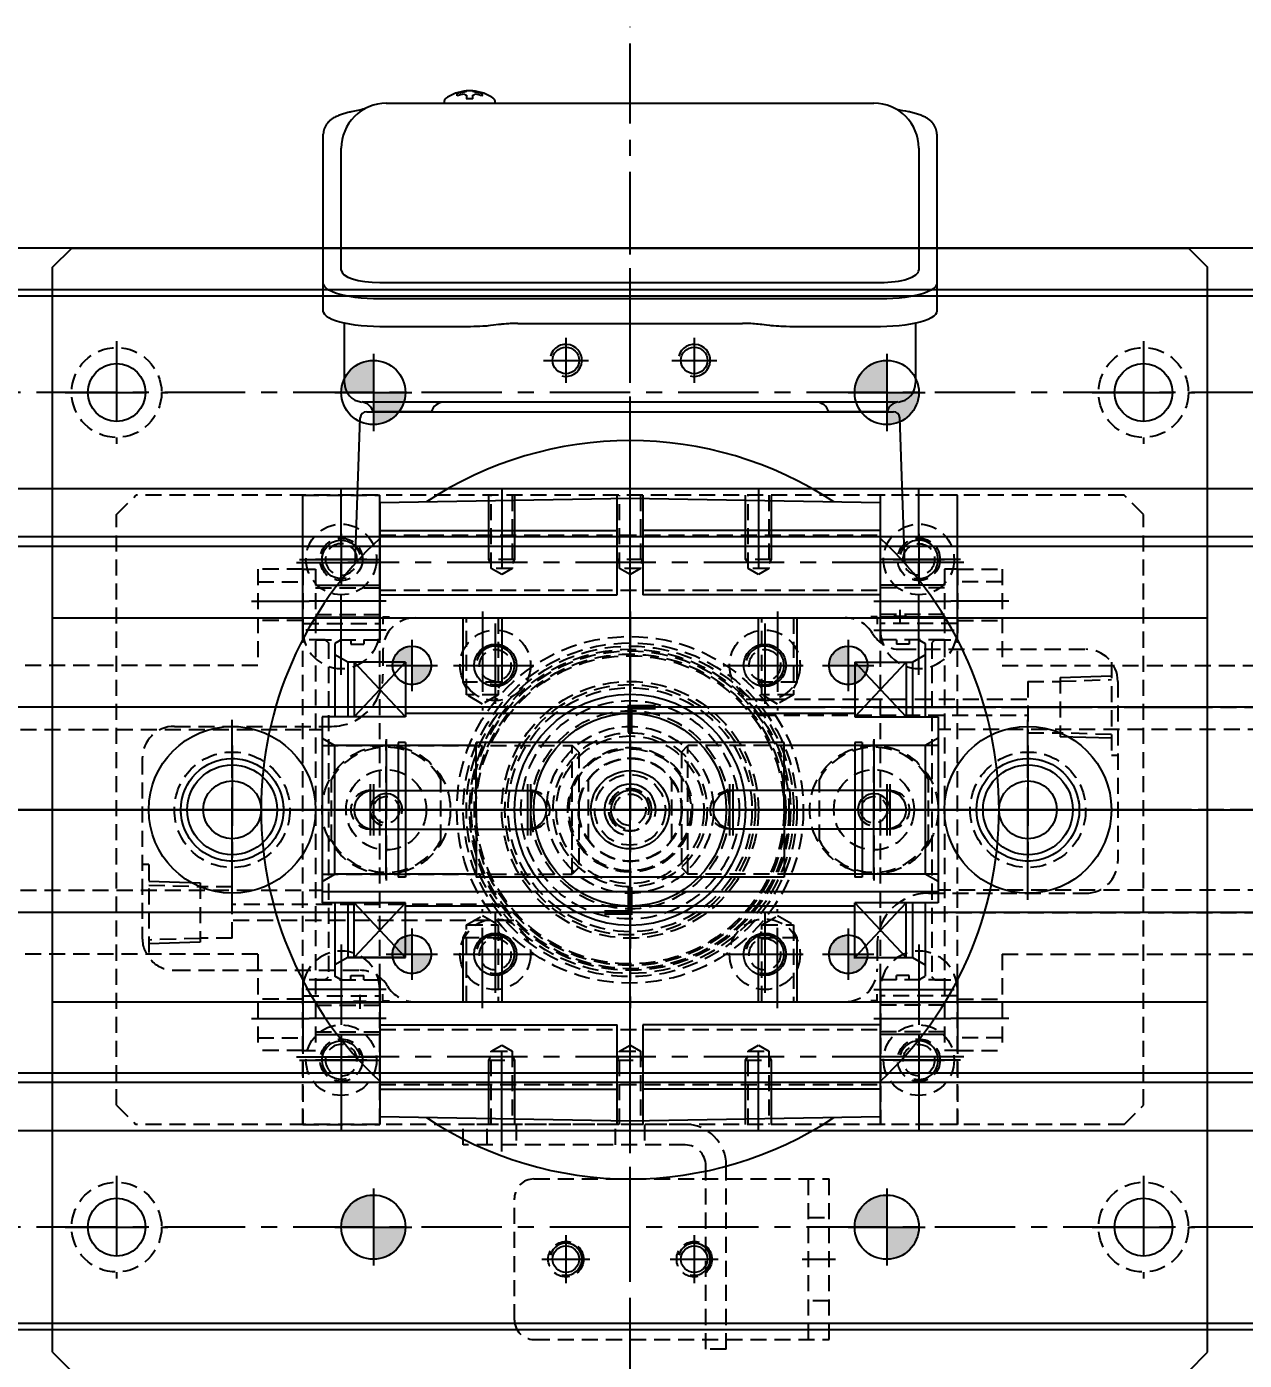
# Model space of a CAD drawing. Header units: inches. Extents: x 0 to 23821, y 0 to 11279.
# Drawn here: x 7443.1 to 7632.9, y 5107.1 to 5314.8 of the extents above; entities that cross this region are included whole.
import ezdxf

# ---------------------------------------------------------------- set-up
doc = ezdxf.new("R2010")
doc.units = ezdxf.units.IN
doc.header["$LTSCALE"] = 10
doc.header["$MEASUREMENT"] = 0
for name, pattern in [('CENTER', [2, 1.25, -0.25, 0.25, -0.25]), ('HIDDEN', [0.375, 0.25, -0.125]), ('PHANTOM', [2.5, 1.25, -0.25, 0.25, -0.25, 0.25, -0.25])]:
    doc.linetypes.add(name, pattern=pattern)
doc.layers.get('Defpoints').update_dxf_attribs({"color": 8})
for name, color, linetype in [('11', 1, 'CENTER'), ('22', 2, 'HIDDEN'), ('44', 4, 'Continuous'), ('55', 5, 'Continuous'), ('77', 40, 'HIDDEN'), ('B', 123, 'Continuous'), ('G', 231, 'Continuous'), ('T', 3, 'Continuous')]:
    doc.layers.add(name, color=color, linetype=linetype)
doc.layers.add('33', color=3, linetype='PHANTOM', lineweight=9)
doc.styles.add('SCI', font='')
doc.styles.get('SCI').set_extended_font_data('Gulim')
doc.dimstyles.new('SCH', dxfattribs={"dimtxt": 2.5, "dimasz": 2, "dimexe": 1.25, "dimexo": 0.625, "dimtad": 1, "dimdec": 8, "dimtxsty": 'SCI', "dimcen": 2.5, "dimclrd": 4, "dimclre": 4, "dimclrt": 7, "dimadec": 8, "dimazin": 2, "dimtfac": 1, "dimtdec": 8, "dimtmove": 0, "dimatfit": 3, "dimfxl": 1, "dimarcsym": 0})

# ---------------------------------------------------------------- blocks, each defined once
blk = doc.blocks.new('A$C21f345d0')
for p, q in [((6520, -12), (280, -12)), ((6520, -57), (280, -57)), ((6520, -142), (280, -142))]:
    blk.add_line(p, q)
at = {"layer": '11'}
for p, q in [((6520, -34.5), (280, -34.5)), ((279.95, -99.5), (6520, -99.5)), ((6520, -164.5), (280, -164.5))]:
    blk.add_line(p, q, dxfattribs=at)
at = {"layer": 'B'}
for p, q in [((6520, -19.5), (280, -19.5)), ((6520, -49.5), (280, -49.5)), ((6520, -149.5), (280, -149.5)), ((6520, -179.5), (280, -179.5))]:
    blk.add_line(p, q, dxfattribs=at)
at = {"layer": 'G'}
for p, q in [((6520, -18.5), (280, -18.5)), ((6520, -180.5), (280, -180.5))]:
    blk.add_line(p, q, dxfattribs=at)
blk = doc.blocks.new('A$C2a163efe')
for radius in [25.5, 15.44, 13, 12, 8.06]:
    blk.add_circle((0, 0), radius)
at = {"layer": '11'}
for p, q in [((0, -26.5), (0, 26.5)), ((-26.5, 0), (26.5, 0))]:
    blk.add_line(p, q, dxfattribs=at)
at = {"layer": '22'}
for radius in [24, 9.7]:
    blk.add_circle((0, 0), radius, dxfattribs=at)
blk = doc.blocks.new('A$Cad4da726')
for radius in [8, 2.46]:
    blk.add_circle((0, 0), radius)
at = {"layer": '11'}
for p, q in [((0, -9), (0, 9)), ((-9, 0), (9, 0))]:
    blk.add_line(p, q, dxfattribs=at)
at = {"layer": 'T'}
blk.add_arc((0, 0), 3, 255, 165, dxfattribs=at)
blk = doc.blocks.new('A$C2d2c6173')
for p, q in [((-4.66, 6.5), (4.66, 6.5)), ((-4.66, -6.5), (4.66, -6.5))]:
    blk.add_line(p, q)
for radius in [8, 3.32]:
    blk.add_circle((0, 0), radius)
at = {"layer": '11'}
for p, q in [((0, -9), (0, 9)), ((-9, 0), (9, 0))]:
    blk.add_line(p, q, dxfattribs=at)
at = {"layer": 'T'}
blk.add_arc((0, 0), 4, 255, 165, dxfattribs=at)
at = {"layer": '22'}
blk.add_blockref('A$Cad4da726', (0, 0), dxfattribs=at)
blk = doc.blocks.new('A$C0833b4e3')
for radius in [24.75, 19, 11.5, 9.5, 5.5, 3.3]:
    blk.add_circle((0, 0), radius)
at = {"layer": '11'}
for p, q in [((0, -25.75), (0, 25.75)), ((-25.75, 0), (25.75, 0))]:
    blk.add_line(p, q, dxfattribs=at)
at = {"layer": '22'}
for radius in [20, 8]:
    blk.add_circle((0, 0), radius, dxfattribs=at)
blk = doc.blocks.new('A$Ce8febd5c')
for radius in [26, 19.5, 12]:
    blk.add_circle((0, 0), radius)
at = {"layer": '11'}
for p, q in [((0, -27), (0, 27)), ((-27, 0), (27, 0))]:
    blk.add_line(p, q, dxfattribs=at)
at = {"layer": '22'}
for radius in [24.25, 17]:
    blk.add_circle((0, 0), radius, dxfattribs=at)
blk = doc.blocks.new('A$C2449ebc8')
for p, q in [((-4.78, 8.5), (4.78, 8.5)), ((-4.78, -8.5), (4.78, -8.5))]:
    blk.add_line(p, q)
for radius in [6.25, 2.07]:
    blk.add_circle((0, 0), radius)
for start, end in [(119.3321, 240.6679), (299.3321, 60.6679)]:
    blk.add_arc((0, 0), 9.75, start, end)
at = {"layer": '11'}
for p, q in [((0, -10.75), (0, 10.75)), ((-10.75, 0), (10.75, 0))]:
    blk.add_line(p, q, dxfattribs=at)
at = {"layer": 'T'}
blk.add_arc((0, 0), 2.5, 255, 165, dxfattribs=at)
blk = doc.blocks.new('A$Cfb507aad')
h = blk.add_hatch(color=256)
h.dxf.hatch_style = 1
h.paths.add_polyline_path([(-34, 22.5), (-34, 25.5, 0.414214), (-37, 22.5)])
h.paths.add_polyline_path([(-34, 19.5, 0.414214), (-31, 22.5), (-34, 22.5)])
h = blk.add_hatch(color=256)
h.dxf.hatch_style = 1
h.paths.add_polyline_path([(34, 22.5), (34, 25.5, 0.414214), (31, 22.5)])
h.paths.add_polyline_path([(34, 19.5, 0.414214), (37, 22.5), (34, 22.5)])
h = blk.add_hatch(color=256)
h.dxf.hatch_style = 1
h.paths.add_polyline_path([(-34, -22.5), (-34, -19.5, 0.414214), (-37, -22.5)])
h.paths.add_polyline_path([(-34, -25.5, 0.414214), (-31, -22.5), (-34, -22.5)])
h = blk.add_hatch(color=256)
h.dxf.hatch_style = 1
h.paths.add_polyline_path([(34, -22.5), (34, -19.5, 0.414214), (31, -22.5)])
h.paths.add_polyline_path([(34, -25.5, 0.414214), (37, -22.5), (34, -22.5)])
for p, q in [((-33.5, 29.9), (33.5, 29.9)), ((42.1, 25), (71, 25)), ((-38.5, 24.9), (-38.5, 21)), ((76, 20), (76, -8)), ((-71, 13), (-46.5, 13)), ((-76, 8), (-76, -20)), ((46.5, -13), (71, -13)), ((38.5, -21), (38.5, -24.9)), ((-71, -25), (-42.1, -25)), ((-33.5, -29.9), (33.5, -29.9))]:
    blk.add_line(p, q)
for centre, radius in [((-34, 22.5), 3), ((0, 0), 26), ((0, 0), 25), ((-21, 22.5), 2.46), ((21, 22.5), 2.46), ((34, 22.5), 3), ((-62, 0), 9), ((62, 0), 9), ((-34, -22.5), 3), ((-21, -22.5), 2.46), ((21, -22.5), 2.46), ((34, -22.5), 3)]:
    blk.add_circle(centre, radius)
for centre, radius, start, end in [((-33.5, 24.9), 5, 90, 180), ((33.5, 24.9), 5, 30.6638, 90), ((42.1, 30), 5, 210.6638, 270), ((71, 20), 5, 0, 90), ((-46.5, 21), 8, 270, 0), ((-71, 8), 5, 90, 180), ((71, -8), 5, 270, 0), ((46.5, -21), 8, 90, 180), ((-71, -20), 5, 180, 270), ((33.5, -24.9), 5, 270, 0), ((-42.1, -30), 5, 30.6638, 90), ((-33.5, -24.9), 5, 210.6638, 270)]:
    blk.add_arc(centre, radius, start, end)
at = {"layer": '11'}
for p, q in [((-38.5, 30.06), (-38.5, 29.06)), ((-38.5, 30.06), (-37.5, 30.06)), ((0, 30.9), (0, -30.9)), ((38.5, 30.06), (37.5, 30.06)), ((38.5, 30.06), (38.5, 29.06)), ((41.1, 30.16), (43.1, 30.16)), ((42.1, 29.16), (42.1, 31.16)), ((-34, 26.5), (-34, 18.5)), ((-21, 26.5), (-21, 18.5)), ((21, 26.5), (21, 18.5)), ((34, 26.5), (34, 18.5)), ((-38, 22.5), (-30, 22.5)), ((-25, 22.5), (-17, 22.5)), ((17, 22.5), (25, 22.5)), ((30, 22.5), (38, 22.5)), ((-38, 11), (-38, -11)), ((38, 11), (38, -11)), ((-62, 10), (-62, -10)), ((62, 10), (62, -10)), ((-77, 0), (77, 0)), ((-34, -18.5), (-34, -26.5)), ((-21, -18.5), (-21, -26.5)), ((21, -18.5), (21, -26.5)), ((34, -18.5), (34, -26.5)), ((-38, -22.5), (-30, -22.5)), ((-25, -22.5), (-17, -22.5)), ((17, -22.5), (25, -22.5)), ((30, -22.5), (38, -22.5)), ((-42.1, -28.84), (-42.1, -30.84)), ((-38.5, -29.74), (-38.5, -28.74)), ((38.5, -29.74), (38.5, -28.74)), ((-41.1, -29.84), (-43.1, -29.84)), ((-38.5, -29.74), (-37.5, -29.74)), ((38.5, -29.74), (37.5, -29.74))]:
    blk.add_line(p, q, dxfattribs=at)
at = {"layer": '22'}
for centre in [(-38, 0), (38, 0)]:
    blk.add_circle(centre, 10, dxfattribs=at)
at = {"layer": 'T'}
for centre in [(-21, 22.5), (21, 22.5), (-21, -22.5), (21, -22.5)]:
    blk.add_arc(centre, 3, 255, 165, dxfattribs=at)
blk = doc.blocks.new('A$C3dd3d86d')
for p, q in [((-33.5, 29.9), (33.5, 29.9)), ((42.1, 25), (71, 25)), ((-38.5, 24.9), (-38.5, 21)), ((76, 20), (76, -8)), ((-71, 13), (-46.5, 13)), ((-76, 8), (-76, -20)), ((46.5, -13), (71, -13)), ((38.5, -21), (38.5, -24.9)), ((-71, -25), (-42.1, -25)), ((-33.5, -29.9), (33.5, -29.9))]:
    blk.add_line(p, q)
for centre, radius in [((0, 0), 26), ((0, 0), 25), ((-62, 0), 9), ((-38, 0), 10), ((38, 0), 10), ((62, 0), 9)]:
    blk.add_circle(centre, radius)
for centre, radius, start, end in [((-33.5, 24.9), 5, 90, 180), ((33.5, 24.9), 5, 30.6638, 90), ((42.1, 30), 5, 210.6638, 270), ((71, 20), 5, 0, 90), ((-46.5, 21), 8, 270, 0), ((-71, 8), 5, 90, 180), ((71, -8), 5, 270, 0), ((46.5, -21), 8, 90, 180), ((-71, -20), 5, 180, 270), ((33.5, -24.9), 5, 270, 0), ((-42.1, -30), 5, 30.6638, 90), ((-33.5, -24.9), 5, 210.6638, 270)]:
    blk.add_arc(centre, radius, start, end)
at = {"layer": '11'}
for p, q in [((-38.5, 29.9), (-38.5, 28.9)), ((-38.5, 29.9), (-37.5, 29.9)), ((-23, 30.9), (-23, 15.48)), ((0, 30.9), (0, -30.9)), ((23, 30.9), (23, 15.48)), ((38.5, 29.9), (37.5, 29.9)), ((38.5, 29.9), (38.5, 28.9)), ((41.1, 30), (43.1, 30)), ((42.1, 29), (42.1, 31)), ((17.89, 16), (88.71, 16)), ((-38, 11), (-38, -11)), ((38, 11), (38, -11)), ((-62, 10), (-62, -10)), ((62, 10), (62, -10)), ((-77, 0), (77, 0)), ((-17.89, -16), (-90.19, -16)), ((-23, -30.9), (-23, -15.48)), ((23, -30.9), (23, -15.48)), ((-42.1, -29), (-42.1, -31)), ((-38.5, -29.9), (-38.5, -28.9)), ((38.5, -29.9), (38.5, -28.9)), ((-41.1, -30), (-43.1, -30)), ((-38.5, -29.9), (-37.5, -29.9)), ((38.5, -29.9), (37.5, -29.9))]:
    blk.add_line(p, q, dxfattribs=at)
at = {"layer": '22'}
for p, q in [((-25.46, 17.9), (-25.46, 29.9)), ((-20.54, 29.9), (-20.54, 17.9)), ((20.54, 17.9), (20.54, 29.9)), ((25.46, 29.9), (25.46, 17.9)), ((75, 23), (75, 8.5)), ((-20, 19.9), (-26, 19.9)), ((26, 19.9), (20, 19.9)), ((62, 20), (62, 12)), ((62, 20), (67, 20)), ((67, 20.61), (67, 11.39)), ((67, 20.03), (75, 20.28)), ((-23, 16.48), (-25.46, 17.9)), ((-20.54, 17.9), (-25.46, 17.9)), ((-20.54, 17.9), (-23, 16.48)), ((18.1, 17.25), (62, 17.25)), ((23, 16.48), (20.54, 17.9)), ((25.46, 17.9), (20.54, 17.9)), ((25.46, 17.9), (23, 16.48)), ((20.19, 14.75), (62, 14.75)), ((62, 12), (67, 12)), ((75, 11.72), (67, 11.97)), ((75, 8.5), (76, 8.5)), ((-75, -8.5), (-76, -8.5)), ((-75, -8.5), (-75, -23)), ((-75, -11.72), (-67, -11.97)), ((-67, -11.39), (-67, -20.61)), ((-62, -12), (-67, -12)), ((-62, -20), (-62, -12)), ((-20.19, -14.75), (-62, -14.75)), ((-25.46, -17.9), (-23, -16.48)), ((-23, -16.48), (-20.54, -17.9)), ((20.54, -17.9), (23, -16.48)), ((23, -16.48), (25.46, -17.9)), ((-18.1, -17.25), (-62, -17.25)), ((-25.46, -29.9), (-25.46, -17.9)), ((-25.46, -17.9), (-20.54, -17.9)), ((-20.54, -17.9), (-20.54, -29.9)), ((20.54, -29.9), (20.54, -17.9)), ((20.54, -17.9), (25.46, -17.9)), ((25.46, -17.9), (25.46, -29.9)), ((-67, -20.03), (-75, -20.28)), ((-62, -20), (-67, -20)), ((-26, -19.9), (-20, -19.9)), ((20, -19.9), (26, -19.9))]:
    blk.add_line(p, q, dxfattribs=at)
blk.add_circle((0, 0), 27, dxfattribs=at)
at = {"layer": '33', "const_width": 0.8}
for points in [[(0, 12), (0, 16), (4, 16)], [(-4, -16), (0, -16), (0, -12)]]:
    blk.add_lwpolyline(points, dxfattribs=at)
at = {"layer": 'T'}
for p, q in [((-26, 19.9), (-26, 29.9)), ((-20, 29.9), (-20, 19.9)), ((20, 19.9), (20, 29.9)), ((26, 29.9), (26, 19.9)), ((67, 20.61), (75, 20.86)), ((-25.46, 18.96), (-26, 19.9)), ((-20, 19.9), (-20.54, 18.96)), ((20.54, 18.96), (20, 19.9)), ((26, 19.9), (25.46, 18.96)), ((75, 11.14), (67, 11.39)), ((-75, -11.14), (-67, -11.39)), ((-67, -20.61), (-75, -20.86)), ((-26, -19.9), (-25.46, -18.96)), ((-26, -29.9), (-26, -19.9)), ((-20.54, -18.96), (-20, -19.9)), ((-20, -19.9), (-20, -29.9)), ((20, -19.9), (20.54, -18.96)), ((20, -29.9), (20, -19.9)), ((25.46, -18.96), (26, -19.9)), ((26, -19.9), (26, -29.9))]:
    blk.add_line(p, q, dxfattribs=at)
blk = doc.blocks.new('A$Caa0aad49')
at = {"rotation": 270}
blk.add_blockref('A$C3dd3d86d', (0, 0), dxfattribs=at)
for name, p in [('A$C2449ebc8', (0, 38)), ('A$C2a163efe', (0, 0)), ('A$C2d2c6173', (0, 0)), ('A$C2449ebc8', (0, -38))]:
    blk.add_blockref(name, p)
at = {"layer": '22'}
blk.add_blockref('A$C0833b4e3', (0, 0), dxfattribs=at)
at = {"layer": '77', "rotation": 270}
blk.add_blockref('A$Cfb507aad', (0, 0), dxfattribs=at)
at = {"layer": '77'}
blk.add_blockref('A$Ce8febd5c', (0, 0), dxfattribs=at)
blk = doc.blocks.new('A$C01905758')
for p, q in [((161, 41), (-161, 41)), ((134, 16), (-134, 16)), ((134, -16), (-134, -16)), ((161, -41), (-161, -41))]:
    blk.add_line(p, q)
for centre, radius in [((0, 0), 15), ((-62, 0), 7), ((62, 0), 7), ((-62, 0), 4.5), ((0, 0), 6.1), ((62, 0), 4.5)]:
    blk.add_circle(centre, radius)
at = {"layer": '11'}
for p, q in [((0, -46), (0, 46)), ((-62, -9), (-62, 9)), ((62, -9), (62, 9)), ((166, 0), (-166, 0))]:
    blk.add_line(p, q, dxfattribs=at)
at = {"layer": '22'}
for centre in [(-62, 0), (62, 0)]:
    blk.add_circle(centre, 8, dxfattribs=at)
blk = doc.blocks.new('A$Ce3385b7c')
blk.add_blockref('A$C01905758', (172.2, -40))
blk = doc.blocks.new('A$Cc94e9993')
h = blk.add_hatch(color=256)
h.dxf.hatch_style = 1
h.paths.add_polyline_path([(-40, 70, 0.414214), (-45, 65), (-40, 65)])
h.paths.add_polyline_path([(-35, 65), (-40, 65), (-40, 60, 0.414214)])
h = blk.add_hatch(color=256)
h.dxf.hatch_style = 1
h.paths.add_polyline_path([(40, 70, 0.414214), (35, 65), (40, 65)])
h.paths.add_polyline_path([(45, 65), (40, 65), (40, 60, 0.414214)])
h = blk.add_hatch(color=256)
h.dxf.hatch_style = 1
h.paths.add_polyline_path([(-34, 22.5), (-34, 25.5, 0.414214), (-37, 22.5)])
h.paths.add_polyline_path([(-34, 19.5, 0.414214), (-31, 22.5), (-34, 22.5)])
h = blk.add_hatch(color=256)
h.dxf.hatch_style = 1
h.paths.add_polyline_path([(34, 22.5), (34, 25.5, 0.414214), (31, 22.5)])
h.paths.add_polyline_path([(34, 19.5, 0.414214), (37, 22.5), (34, 22.5)])
h = blk.add_hatch(color=256)
h.dxf.hatch_style = 1
h.paths.add_polyline_path([(-34, -22.5), (-34, -19.5, 0.414214), (-37, -22.5)])
h.paths.add_polyline_path([(-34, -25.5, 0.414214), (-31, -22.5), (-34, -22.5)])
h = blk.add_hatch(color=256)
h.dxf.hatch_style = 1
h.paths.add_polyline_path([(34, -22.5), (34, -19.5, 0.414214), (31, -22.5)])
h.paths.add_polyline_path([(34, -25.5, 0.414214), (37, -22.5), (34, -22.5)])
h = blk.add_hatch(color=256)
h.dxf.hatch_style = 1
h.paths.add_polyline_path([(-40, -60, 0.414214), (-45, -65), (-40, -65)])
h.paths.add_polyline_path([(-35, -65), (-40, -65), (-40, -70, 0.414214)])
h = blk.add_hatch(color=256)
h.dxf.hatch_style = 1
h.paths.add_polyline_path([(40, -60, 0.414214), (35, -65), (40, -65)])
h.paths.add_polyline_path([(45, -65), (40, -65), (40, -70, 0.414214)])
for p, q in [((-90, 84.5), (-87, 87.5)), ((-87, 87.5), (87, 87.5)), ((87, 87.5), (90, 84.5)), ((-90, -84.5), (-90, 84.5)), ((90, -84.5), (90, 84.5)), ((-90, 29.9), (90, 29.9)), ((-90, -29.9), (90, -29.9)), ((-90, -84.5), (-87, -87.5)), ((87, -87.5), (90, -84.5)), ((-87, -87.5), (87, -87.5))]:
    blk.add_line(p, q)
for centre, radius in [((-10, 70), 2.07), ((10, 70), 2.07), ((-80, 65), 4.5), ((-40, 65), 5), ((40, 65), 5), ((80, 65), 4.5), ((-34, 22.5), 3), ((-21, 22.5), 3.3), ((21, 22.5), 3.3), ((34, 22.5), 3), ((0, 0), 18), ((-62, 0), 13), ((62, 0), 13), ((-34, -22.5), 3), ((-21, -22.5), 3.3), ((21, -22.5), 3.3), ((34, -22.5), 3), ((-40, -65), 5), ((40, -65), 5), ((-80, -65), 4.5), ((80, -65), 4.5), ((-10, -70), 2.07), ((10, -70), 2.07)]:
    blk.add_circle(centre, radius)
at = {"layer": '11'}
for p, q in [((0, -88.5), (0, 88.5)), ((-80, 73), (-80, 57)), ((-10, 73.5), (-10, 66.5)), ((10, 73.5), (10, 66.5)), ((80, 73), (80, 57)), ((-40, 71), (-40, 59)), ((40, 71), (40, 59)), ((-13.5, 70), (-6.5, 70)), ((6.5, 70), (13.5, 70)), ((-88, 65), (-72, 65)), ((-46, 65), (-34, 65)), ((34, 65), (46, 65)), ((72, 65), (88, 65)), ((-21, 29), (-21, 16)), ((21, 29), (21, 16)), ((-34, 26.5), (-34, 18.5)), ((34, 26.5), (34, 18.5)), ((-38, 22.5), (-30, 22.5)), ((-27.5, 22.5), (-14.5, 22.5)), ((14.5, 22.5), (27.5, 22.5)), ((30, 22.5), (38, 22.5)), ((-62, -14), (-62, 14)), ((62, -14), (62, 14)), ((-91, 0), (91, 0)), ((-21, -16), (-21, -29)), ((21, -16), (21, -29)), ((-34, -18.5), (-34, -26.5)), ((34, -18.5), (34, -26.5)), ((-38, -22.5), (-30, -22.5)), ((-27.5, -22.5), (-14.5, -22.5)), ((14.5, -22.5), (27.5, -22.5)), ((30, -22.5), (38, -22.5)), ((-80, -57), (-80, -73)), ((80, -57), (80, -73)), ((-40, -59), (-40, -71)), ((40, -59), (40, -71)), ((-88, -65), (-72, -65)), ((-46, -65), (-34, -65)), ((34, -65), (46, -65)), ((72, -65), (88, -65)), ((-10, -66.5), (-10, -73.5)), ((10, -66.5), (10, -73.5)), ((-13.5, -70), (-6.5, -70)), ((6.5, -70), (13.5, -70))]:
    blk.add_line(p, q, dxfattribs=at)
at = {"layer": '22'}
for centre, radius in [((-80, 65), 7), ((80, 65), 7), ((-21, 22.5), 5.5), ((21, 22.5), 5.5), ((-21, -22.5), 5.5), ((21, -22.5), 5.5), ((-80, -65), 7), ((80, -65), 7)]:
    blk.add_circle(centre, radius, dxfattribs=at)
at = {"layer": 'T'}
for centre in [(-10, 70), (10, 70), (-10, -70), (10, -70)]:
    blk.add_arc(centre, 2.5, 255, 165, dxfattribs=at)
blk = doc.blocks.new('A$C523db8ad')
for p, q in [((-5, 12.5), (41, 12.5)), ((41, -12.5), (41, 12.5)), ((-8, -9.5), (-8, 9.5)), ((-5, -12.5), (41, -12.5))]:
    blk.add_line(p, q)
for centre in [(0, 0), (20, 0)]:
    blk.add_circle(centre, 2.75)
for centre, start, end in [((-5, 9.5), 90, 180), ((-5, -9.5), 180, 270)]:
    blk.add_arc(centre, 3, start, end)
at = {"layer": '11'}
for p, q in [((0, 3.75), (0, -3.75)), ((20, 3.75), (20, -3.75)), ((-3.75, 0), (3.75, 0)), ((16.25, 0), (23.75, 0)), ((36.8, 0), (42, 0))]:
    blk.add_line(p, q, dxfattribs=at)
at = {"layer": '22'}
for p, q in [((37.8, -12.5), (37.8, 12.5)), ((37.8, 6.5), (41, 6.5)), ((41, -6.5), (37.8, -6.5))]:
    blk.add_line(p, q, dxfattribs=at)
blk = doc.blocks.new('A$Cfb394132')
blk.add_blockref('A$Cc94e9993', (0, 0))
at = {"layer": '22'}
blk.add_blockref('A$C523db8ad', (-10, -70), dxfattribs=at)
blk = doc.blocks.new('A$Cc0d0a202')
for p, q in [((-18, 46), (-15, 49)), ((139, 49), (-15, 49)), ((142, 46), (139, 49)), ((-18, -46), (-18, 46)), ((142, -46), (142, 46)), ((-18, -46), (-15, -49)), ((139, -49), (142, -46)), ((139, -49), (-15, -49))]:
    blk.add_line(p, q)
for centre, radius in [((17, 39), 5.5), ((107, 39), 5.5), ((17, 39), 3.3), ((107, 39), 3.3), ((0, 0), 9), ((124, 0), 9), ((17, -39), 5.5), ((107, -39), 5.5), ((17, -39), 3.3), ((107, -39), 3.3)]:
    blk.add_circle(centre, radius)
at = {"layer": '11'}
for p, q in [((17, 21), (17, 50)), ((42, 50), (42, 35.66)), ((62, -50), (62, 50)), ((82, 50), (82, 35.66)), ((107, 21), (107, 50)), ((10.5, 39), (23.5, 39)), ((113.5, 39), (100.5, 39)), ((24, 28), (10, 28)), ((100, 28), (114, 28)), ((0, -10), (0, 10)), ((124, -10), (124, 10)), ((143, 0), (-19, 0)), ((17, -21), (17, -50)), ((107, -21), (107, -50)), ((24, -28), (10, -28)), ((100, -28), (114, -28)), ((42, -50), (42, -35.66)), ((82, -50), (82, -35.66)), ((10.5, -39), (23.5, -39)), ((113.5, -39), (100.5, -39))]:
    blk.add_line(p, q, dxfattribs=at)
at = {"layer": '22'}
for p, q in [((11, 28), (11, 49)), ((23, 28), (23, 49)), ((40.38, 37.6), (40.38, 49)), ((43.62, 49), (43.62, 37.6)), ((60.38, 37.6), (60.38, 49)), ((63.62, 49), (63.62, 37.6)), ((80.38, 37.6), (80.38, 49)), ((83.62, 49), (83.62, 37.6)), ((101, 28), (101, 49)), ((113, 28), (113, 49)), ((44, 39), (40, 39)), ((42, 36.66), (40.38, 37.6)), ((43.62, 37.6), (40.38, 37.6)), ((43.62, 37.6), (42, 36.66)), ((64, 39), (60, 39)), ((62, 36.66), (60.38, 37.6)), ((63.62, 37.6), (60.38, 37.6)), ((63.62, 37.6), (62, 36.66)), ((84, 39), (80, 39)), ((82, 36.66), (80.38, 37.6)), ((83.62, 37.6), (80.38, 37.6)), ((83.62, 37.6), (82, 36.66)), ((11, -28), (11, -49)), ((23, -28), (23, -49)), ((101, -28), (101, -49)), ((113, -28), (113, -49)), ((40.38, -37.6), (42, -36.66)), ((42, -36.66), (43.62, -37.6)), ((60.38, -37.6), (62, -36.66)), ((62, -36.66), (63.62, -37.6)), ((80.38, -37.6), (82, -36.66)), ((82, -36.66), (83.62, -37.6)), ((40, -39), (44, -39)), ((40.38, -49), (40.38, -37.6)), ((40.38, -37.6), (43.62, -37.6)), ((43.62, -37.6), (43.62, -49)), ((60, -39), (64, -39)), ((60.38, -49), (60.38, -37.6)), ((60.38, -37.6), (63.62, -37.6)), ((63.62, -37.6), (63.62, -49)), ((80, -39), (84, -39)), ((80.38, -49), (80.38, -37.6)), ((80.38, -37.6), (83.62, -37.6)), ((83.62, -37.6), (83.62, -49))]:
    blk.add_line(p, q, dxfattribs=at)
for centre, start, end in [((17, 28), 180, 0), ((107, 28), 180, 0), ((17, -28), 0, 180), ((107, -28), 0, 180)]:
    blk.add_arc(centre, 6, start, end, dxfattribs=at)
at = {"layer": '44'}
for centre in [(0, 0), (124, 0)]:
    blk.add_circle(centre, 8, dxfattribs=at)
at = {"layer": 'T'}
for p, q in [((40, 39), (40, 49)), ((44, 49), (44, 39)), ((60, 39), (60, 49)), ((64, 49), (64, 39)), ((80, 39), (80, 49)), ((84, 49), (84, 39)), ((40.38, 38.34), (40, 39)), ((44, 39), (43.62, 38.34)), ((60.38, 38.34), (60, 39)), ((64, 39), (63.62, 38.34)), ((80.38, 38.34), (80, 39)), ((84, 39), (83.62, 38.34)), ((40, -39), (40.38, -38.34)), ((40, -49), (40, -39)), ((43.62, -38.34), (44, -39)), ((44, -39), (44, -49)), ((60, -39), (60.38, -38.34)), ((60, -49), (60, -39)), ((63.62, -38.34), (64, -39)), ((64, -39), (64, -49)), ((80, -39), (80.38, -38.34)), ((80, -49), (80, -39)), ((83.62, -38.34), (84, -39)), ((84, -39), (84, -49))]:
    blk.add_line(p, q, dxfattribs=at)
blk = doc.blocks.new('A$C253c8913')
for p, q in [((-6, -3.2), (-6, 0)), ((28.6, 0), (-6, 0)), ((28.6, -3.2), (-6, -3.2)), ((31.8, -35), (31.8, -6.4)), ((35, -35), (35, -6.4)), ((35, -35), (31.8, -35))]:
    blk.add_line(p, q)
for radius in [6.4, 3.2]:
    blk.add_arc((28.6, -6.4), radius, 0, 90)
at = {"layer": '11'}
for p, q in [((0, -4.2), (0, 1)), ((20, -4.2), (20, 1))]:
    blk.add_line(p, q, dxfattribs=at)
at = {"layer": '22'}
for p, q in [((-2.25, -3.2), (-2.25, 0)), ((2.25, 0), (2.25, -3.2)), ((17.75, -3.2), (17.75, 0)), ((22.25, 0), (22.25, -3.2))]:
    blk.add_line(p, q, dxfattribs=at)
blk = doc.blocks.new('A$C284f0c87')
for p, q in [((-12, 0), (12, 0)), ((-12, -6), (12, -6))]:
    blk.add_line(p, q)
for centre, start, end in [((-12, -3), 90, 270), ((12, -3), 270, 90)]:
    blk.add_arc(centre, 3, start, end)
at = {"layer": '11'}
for p, q in [((-12, 1), (-12, -7)), ((12, 1), (12, -7)), ((-16, -3), (16, -3))]:
    blk.add_line(p, q, dxfattribs=at)
blk = doc.blocks.new('A$Ccc1bbfdf')
for p, q in [((33.5, 15), (33.5, 0)), ((40.5, 15), (33.5, 15)), ((40.5, 15), (40.5, 4)), ((33.5, 13), (40.5, 13)), ((40.5, 7), (33.5, 7)), ((44, 4), (40.5, 4)), ((44, 4), (44.5, 3.5)), ((44.5, 3.5), (44.5, -48.5)), ((-39.5, 0), (-39.5, -45)), ((33.5, 0), (-39.5, 0)), ((-36.7, -4), (-39.5, -4)), ((-36.7, -3), (-36.7, -42)), ((-35, -3), (-36.7, -3)), ((-35, -3), (-35, -42)), ((-26, -4), (-35, -4)), ((-26, -4), (-26, -41)), ((44.5, -6.5), (-26, -6.5)), ((44.5, -38.5), (-26, -38.5)), ((-36.7, -41), (-39.5, -41)), ((-26, -41), (-35, -41)), ((-35, -42), (-36.7, -42)), ((33.5, -45), (-39.5, -45)), ((33.5, -45), (33.5, -60)), ((44, -49), (40.5, -49)), ((40.5, -49), (40.5, -60)), ((44, -49), (44.5, -48.5)), ((40.5, -52), (33.5, -52)), ((33.5, -58), (40.5, -58)), ((40.5, -60), (33.5, -60))]:
    blk.add_line(p, q)
at = {"layer": '11'}
for p, q in [((32.5, 10), (41.5, 10)), ((45.5, -22.5), (-38.5, -22.5)), ((32.5, -55), (41.5, -55))]:
    blk.add_line(p, q, dxfattribs=at)
blk = doc.blocks.new('A$Ce71b497e')
for p, q in [((-69.5, 12.5), (0, 12.5)), ((-69.5, 12.5), (-69.5, -12.5)), ((0, 12.5), (0, -12.5)), ((-118.5, 8), (-118, 8.5)), ((-118, 8.5), (-115.7, 8.5)), ((-118, -8.5), (-118, 8.5)), ((-115.7, 8.5), (-115.7, -8.5)), ((-114.5, 8.5), (-114.5, -8.5)), ((-114.5, 8.5), (-84.5, 8.5)), ((-84.5, 9.5), (-84, 10)), ((-84.5, 9.5), (-84.5, -9.5)), ((-84, 10), (-79.9, 10)), ((-84, 10), (-84, -10)), ((-79.9, 10), (-79.9, -10)), ((-79.9, 9.5), (-78.5, 9.5)), ((-78.5, 10), (-69.5, 10)), ((-78.5, 10), (-78.5, -10)), ((0, 10), (39, 10)), ((40, 9), (39, 10)), ((39, -10), (39, 10)), ((40, 9), (40, -9)), ((-118.5, 8), (-118.5, -8)), ((-115.7, 8.1), (-114.5, 8.1)), ((-110, 2.5), (-89, 2.5)), ((7.5, 3), (32.5, 3)), ((-110, -2.5), (-89, -2.5)), ((7.5, -3), (32.5, -3)), ((-118.5, -8), (-118, -8.5)), ((-115.7, -8.1), (-114.5, -8.1)), ((-118, -8.5), (-115.7, -8.5)), ((-114.5, -8.5), (-84.5, -8.5)), ((-84.5, -9.5), (-84, -10)), ((-84, -10), (-79.9, -10)), ((-79.9, -9.5), (-78.5, -9.5)), ((-78.5, -10), (-69.5, -10)), ((0, -10), (39, -10)), ((40, -9), (39, -10)), ((-69.5, -12.5), (0, -12.5))]:
    blk.add_line(p, q)
for centre, radius, start, end in [((-110, 0), 2.5, 90, 270), ((-89, 0), 2.5, 270, 90), ((7.5, 0), 3, 90, 270), ((32.5, 0), 3, 270, 90)]:
    blk.add_arc(centre, radius, start, end)
at = {"layer": '11'}
for p, q in [((-110, 3.5), (-110, -3.5)), ((-89, 3.5), (-89, -3.5)), ((7.5, 4), (7.5, -4)), ((32.5, 4), (32.5, -4)), ((-119.5, 0), (41, 0))]:
    blk.add_line(p, q, dxfattribs=at)
blk = doc.blocks.new('A$Cba77a560')
at = {"lineweight": -3}
for p, q in [((-39, 47.82), (0, 48.5)), ((-39, 47.82), (-39, 26.5)), ((0, 48.5), (39, 47.82)), ((39, 26.5), (39, 47.82)), ((-39, -26.5), (-39, -47.82)), ((39, -47.82), (39, -26.5)), ((-42.83, -38.37), (-42.03, -61.03)), ((42.83, -38.37), (42.03, -61.03)), ((-39, -47.82), (0, -48.5)), ((0, -48.5), (39, -47.82)), ((41.03, -62), (-41.03, -62)), ((-40.06, -62), (-30.94, -62)), ((30.93, -62), (40.05, -62)), ((-41.69, -63.5), (-37.5, -63.5)), ((-37.5, -63.5), (41.68, -63.5)), ((-44.5, -75.78), (-44.5, -66.5)), ((44.5, -66.5), (44.5, -75.78)), ((-47.31, -76.87), (-46.93, -76.62)), ((-46.93, -76.62), (-46.45, -76.38)), ((-46.45, -76.38), (-45.88, -76.16)), ((-45.88, -76.16), (-45.23, -75.96)), ((-45.23, -75.96), (-44.49, -75.78)), ((-44.49, -75.78), (-43.69, -75.62)), ((-43.69, -75.62), (-42.82, -75.49)), ((-42.82, -75.49), (-41.91, -75.38)), ((-41.91, -75.38), (-40.96, -75.31)), ((-40.96, -75.31), (-39.99, -75.26)), ((-39.99, -75.26), (-39, -75.25)), ((-39, -75.25), (-24.88, -75.25)), ((-21.26, -75.47), (-20.53, -75.57)), ((17.5, -75.77), (-17.5, -75.77)), ((20.52, -75.57), (21.26, -75.47)), ((24.87, -75.25), (39, -75.25)), ((39, -75.25), (39.98, -75.26)), ((39.98, -75.26), (40.96, -75.31)), ((40.96, -75.31), (41.9, -75.38)), ((41.9, -75.38), (42.82, -75.49)), ((42.82, -75.49), (43.68, -75.62)), ((43.68, -75.62), (44.48, -75.78)), ((44.48, -75.78), (45.22, -75.96)), ((45.22, -75.96), (45.88, -76.16)), ((45.88, -76.16), (46.45, -76.38)), ((46.45, -76.38), (46.93, -76.62)), ((46.93, -76.62), (47.3, -76.87)), ((-47.8, -77.67), (-47.75, -77.4)), ((-47.8, -82), (-47.8, -77.67)), ((-47.75, -77.4), (-47.58, -77.13)), ((-47.58, -77.13), (-47.31, -76.87)), ((47.3, -76.87), (47.58, -77.13)), ((47.58, -77.13), (47.74, -77.4)), ((47.74, -77.4), (47.8, -77.67)), ((47.8, -77.67), (47.8, -82)), ((-47.31, -81.2), (-46.93, -80.95)), ((-46.93, -80.95), (-46.45, -80.71)), ((-46.45, -80.71), (-45.88, -80.49)), ((-45.88, -80.49), (-45.23, -80.28)), ((-45.23, -80.28), (-44.49, -80.1)), ((-44.49, -80.1), (-43.69, -79.95)), ((-43.69, -79.95), (-42.82, -79.81)), ((-42.82, -79.81), (-41.91, -79.71)), ((-41.91, -79.71), (-40.96, -79.64)), ((-40.96, -79.64), (-39.99, -79.59)), ((-39.99, -79.59), (-39, -79.57)), ((-39, -79.57), (39, -79.57)), ((39, -79.57), (39.98, -79.59)), ((39.98, -79.59), (40.96, -79.64)), ((40.96, -79.64), (41.9, -79.71)), ((41.9, -79.71), (42.82, -79.81)), ((42.82, -79.81), (43.68, -79.95)), ((43.68, -79.95), (44.48, -80.1)), ((44.48, -80.1), (45.22, -80.28)), ((45.22, -80.28), (45.88, -80.49)), ((45.88, -80.49), (46.45, -80.71)), ((46.45, -80.71), (46.93, -80.95)), ((46.93, -80.95), (47.3, -81.2)), ((-47.8, -82), (-47.75, -81.73)), ((-47.8, -105.26), (-47.8, -82)), ((-47.75, -81.73), (-47.58, -81.46)), ((-47.58, -81.46), (-47.31, -81.2)), ((39, -82.13), (-39, -82.13)), ((47.3, -81.2), (47.58, -81.46)), ((47.58, -81.46), (47.74, -81.73)), ((47.74, -81.73), (47.8, -82)), ((47.8, -82), (47.8, -105.26)), ((-45, -103.05), (-45, -84.08)), ((45, -84.08), (45, -103.05)), ((38, -110.05), (-38, -110.05)), ((21.03, -110.05), (21, -110.19)), ((21, -110.05), (21, -110.19)), ((29, -110.2), (28.97, -110.05)), ((29, -110.19), (29, -110.05)), ((21.31, -110.81), (21.4, -110.89)), ((21.4, -110.89), (21.54, -111)), ((24.48, -110.74), (24.48, -111.33)), ((24.48, -111.87), (24.48, -111.97)), ((25.51, -111.33), (25.51, -110.74)), ((25.51, -111.97), (25.51, -111.87)), ((28.46, -111), (28.6, -110.89)), ((28.6, -110.89), (28.68, -110.83)), ((28.68, -110.83), (28.69, -110.81))]:
    blk.add_line(p, q, dxfattribs=at)
for p, q in [((-45, 26.5), (-46, 25.92)), ((-46, 14.5), (-46, 25.92)), ((-45, 26.5), (-43.5, 26.5)), ((-43.5, 26.5), (-43.5, 25.8)), ((-43.5, 25.8), (-41.5, 25.8)), ((-41.5, 26.5), (-39, 26.5)), ((-41.5, 26.5), (-41.5, 25.8)), ((41.5, 26.5), (39, 26.5)), ((41.5, 26.5), (41.5, 25.8)), ((43.5, 25.8), (41.5, 25.8)), ((45, 26.5), (43.5, 26.5)), ((43.5, 26.5), (43.5, 25.8)), ((45, 26.5), (46, 25.92)), ((46, 14.5), (46, 25.92)), ((-44, 23), (-46, 24.15)), ((-44, 14.5), (-44, 23)), ((-34.85, 23), (-44, 23)), ((-43, 23), (-43, 14.5)), ((-35, 23), (-43, 14.5)), ((-35, 14.5), (-43, 23)), ((-35, 23), (-35, 14.5)), ((35, 23), (35, 14.5)), ((44, 23), (35, 23)), ((35, 23), (44, 23)), ((35, 14.5), (43, 23)), ((35, 23), (43, 14.5)), ((43, 23), (43, 14.5)), ((44, 23), (46, 24.15)), ((44, 14.5), (44, 23)), ((-35, 15), (35, 15)), ((-48, 14.5), (-35, 14.5)), ((-48, -14.5), (-48, 14.5)), ((-48, 12.8), (48, 12.8)), ((35, 14.5), (48, 14.5)), ((48, -14.5), (48, 14.5)), ((-48, 11.15), (-46, 10)), ((-36.15, 10.5), (-35, 10.5)), ((-36.15, -10.5), (-36.15, 10.5)), ((-35, -10.5), (-35, 10.5)), ((-24, 0), (-24, 10.5)), ((-24, 10.5), (24, 10.5)), ((24, 0), (24, 10.5)), ((35, 10.5), (36.15, 10.5)), ((35, -10.5), (35, 10.5)), ((36.15, -10.5), (36.15, 10.5)), ((48, 11.15), (46, 10)), ((-46, 10), (-36.15, 10)), ((-46, -10), (-46, 10)), ((-35, 10), (-24, 10)), ((24, 10), (35, 10)), ((36.15, 10), (46, 10)), ((46, 10), (46, -10)), ((-24, 0), (-24, -10.5)), ((24, 0), (24, -10.5)), ((-48, -11.15), (-46, -10)), ((-46, -10), (-36.15, -10)), ((-35, -10), (-24, -10)), ((24, -10), (35, -10)), ((36.15, -10), (46, -10)), ((48, -11.15), (46, -10)), ((-36.15, -10.5), (-35, -10.5)), ((-24, -10.5), (24, -10.5)), ((35, -10.5), (36.15, -10.5)), ((-35, -14.5), (-48, -14.5)), ((-46, -25.92), (-46, -14.5)), ((-44, -23), (-44, -14.5)), ((-43, -23), (-43, -14.5)), ((-35, -23), (-43, -14.5)), ((-35, -14.5), (-43, -23)), ((-35, -23), (-35, -14.5)), ((35, -14.5), (48, -14.5)), ((35, -23), (35, -14.5)), ((35, -14.5), (43, -23)), ((35, -23), (43, -14.5)), ((43, -23), (43, -14.5)), ((44, -23), (44, -14.5)), ((46, -25.92), (46, -14.5)), ((-35, -15), (35, -15)), ((-44, -23), (-46, -24.15)), ((-35, -23), (-44, -23)), ((35, -23), (44, -23)), ((44, -23), (46, -24.15)), ((-45, -26.5), (-46, -25.92)), ((-45, -26.5), (-43.5, -26.5)), ((-43.5, -26.5), (-43.5, -25.8)), ((-43.5, -25.8), (-41.5, -25.8)), ((-41.5, -26.5), (-41.5, -25.8)), ((-41.5, -26.5), (-39, -26.5)), ((41.5, -26.5), (39, -26.5)), ((41.5, -26.5), (41.5, -25.8)), ((43.5, -25.8), (41.5, -25.8)), ((43.5, -26.5), (43.5, -25.8)), ((45, -26.5), (43.5, -26.5)), ((45, -26.5), (46, -25.92))]:
    blk.add_line(p, q)
for centre, radius, start, end in [((0, 0), 57.5, 56.4956, 123.5044), ((0, 0), 57.5, 132.7079, 180), ((0, 0), 57.5, 0, 47.2921), ((0, 0), 57.5, 180, 227.2921), ((0, 0), 57.5, 312.7079, 0), ((0, 0), 57.5, 236.4956, 303.5044), ((-41.03, -61), 1, 182, 270), ((-42, -61.53), 2, 275.7392, 346.2628), ((-29, -61.5), 2, 194.4775, 270), ((29, -61.5), 2, 270, 345.5225), ((42, -61.53), 2, 193.7372, 264.2608), ((41.03, -61), 1, 270, 358), ((-41.5, -66.5), 3, 95.7392, 180), ((41.5, -66.5), 3, 0, 84.2608), ((-38, -103.05), 7, 180, 270), ((38, -103.05), 7, 270, 0), ((21.65, -110.46), 0.486, 221.8791, 226.241), ((25, -105.49), 6.5, 237.8797, 302.1203), ((24.38, -111.36), 1.37, 173.3134, 186.6866), ((24.99, -104.73), 6.77, 252.9989, 262.6853), ((24.99, -105.05), 6.77, 252.9989, 262.6853), ((24.69, -112.61), 1.29, 98.9986, 115.405), ((24.69, -110.59), 1.29, 244.595, 261.0014), ((25, -101.75), 9.01, 266.7221, 273.2779), ((25, -105.5), 6.5, 265.4534, 274.5466), ((25.31, -112.61), 1.29, 64.595, 81.0014), ((25.31, -110.59), 1.29, 278.9986, 295.405), ((25.01, -104.73), 6.77, 277.3147, 287.0011), ((25.01, -105.05), 6.77, 277.3147, 287.0011), ((25.62, -111.36), 1.37, 353.3134, 6.6866)]:
    blk.add_arc(centre, radius, start, end, dxfattribs=at)
for centre, start_param, end_param in [((-39, -84.08), 1.570796, 3.141593), ((39, -84.08), 0, 1.570796)]:
    blk.add_ellipse(centre, major_axis=(6, 0), ratio=0.324978, start_param=start_param, end_param=end_param, dxfattribs=at)
for points, knots in [([(-24.88, -75.25), (-23.15, -75.27), (-24.28, -75.24), (-21.64, -75.42), (-22.23, -75.36), (-21.26, -75.47)], [0, 0, 0, 0, 1.388453, 2.780018, 3.627164, 3.627164, 3.627164, 3.627164]), ([(-20.53, -75.57), (-20.16, -75.61), (-19.42, -75.7), (-18.39, -75.76), (-17.75, -75.76), (-17.5, -75.77)], [0, 0, 0, 0, 0.3792285, 0.7680446, 1, 1, 1, 1]), ([(17.5, -75.77), (18.72, -75.75), (18.15, -75.77), (20.1, -75.63), (19.88, -75.65), (20.52, -75.57)], [0, 0, 0, 0, 1.176582, 2.356169, 3.030308, 3.030308, 3.030308, 3.030308]), ([(21.26, -75.47), (22.82, -75.3), (21.86, -75.38), (24.58, -75.24), (23.87, -75.26), (24.87, -75.25)], [0, 0, 0, 0, 1.359692, 2.82201, 3.627139, 3.627139, 3.627139, 3.627139]), ([(-47.8, -105.26), (-47.8, -105.41), (-47.78, -105.71), (-47.65, -106.15), (-47.47, -106.55), (-47.22, -106.91), (-46.92, -107.23), (-46.56, -107.53), (-46.13, -107.81), (-45.6, -108.08), (-44.97, -108.33), (-44.27, -108.53), (-43.76, -108.66), (-43.47, -108.72), (-43.45, -108.72)], [0, 0, 0, 0, 0.068906, 0.139476, 0.209438, 0.280718, 0.355628, 0.437237, 0.529585, 0.636589, 0.756203, 0.875311, 0.98934, 1, 1, 1, 1]), ([(41.4, -109.16), (42.08, -109.02), (42.76, -108.87), (43.44, -108.72), (43.67, -108.67), (44.15, -108.57), (44.81, -108.37), (45.46, -108.14), (46.04, -107.86), (46.53, -107.55), (46.92, -107.23), (47.23, -106.89), (47.48, -106.51), (47.67, -106.1), (47.78, -105.67), (47.79, -105.39), (47.8, -105.26)], [-0.308501, -0.308501, -0.308501, -0.308501, 0, 0, 0, 0.103357, 0.215357, 0.331905, 0.455265, 0.558115, 0.645908, 0.724824, 0.798509, 0.869222, 0.938414, 1, 1, 1, 1]), ([(21.01, -110.19), (21.01, -110.26), (21.02, -110.42), (21.12, -110.62), (21.22, -110.72), (21.26, -110.77)], [0, 0, 0, 0, 0.329406, 0.709553, 1, 1, 1, 1]), ([(28.72, -110.79), (28.73, -110.78), (28.81, -110.72), (28.9, -110.57), (29, -110.37), (28.99, -110.24), (28.99, -110.2)], [0, 0, 0, 0, 0.04709, 0.447062, 0.808158, 1, 1, 1, 1])]:
    blk.add_open_spline(points, degree=3, knots=knots, dxfattribs=at)
for points in [[(-43.45, -108.72), (-43.45, -108.72), (-43.45, -108.72), (-43.45, -108.72)], [(-43.45, -108.72), (-42.83, -108.83), (-42.21, -108.95), (-41.59, -109.06)], [(-38, -110.05), (-38, -110.05), (-38, -110.05), (-38, -110.05)], [(21.26, -110.77), (21.27, -110.77), (21.27, -110.78), (21.28, -110.79)], [(28.69, -110.81), (28.7, -110.8), (28.71, -110.8), (28.72, -110.79)]]:
    blk.add_open_spline(points, degree=3, dxfattribs=at)
at = {"layer": '11', "lineweight": -3}
for p, q in [((0, 73.12), (0, -121.98)), ((-44, 38.5), (44, 38.5)), ((-71.43, 0), (71.43, 0)), ((-44, -38.5), (44, -38.5))]:
    blk.add_line(p, q, dxfattribs=at)
at = {"layer": '22', "lineweight": -3}
for p, q in [((39, 42.8), (-39, 42.8)), ((39, 34.2), (-39, 34.2)), ((39, -34.2), (-39, -34.2)), ((39, -42.8), (-39, -42.8))]:
    blk.add_line(p, q, dxfattribs=at)
at = {"layer": 'T', "lineweight": -3}
for p, q in [((-39, 43.5), (-2, 43.5)), ((-2, 33.5), (-2, 43.5)), ((2, 43.5), (2, 33.5)), ((39, 43.5), (2, 43.5)), ((-39, 33.5), (-2, 33.5)), ((39, 33.5), (2, 33.5)), ((-39, -33.5), (-2, -33.5)), ((-2, -43.5), (-2, -33.5)), ((2, -33.5), (2, -43.5)), ((39, -33.5), (2, -33.5)), ((-39, -43.5), (-2, -43.5)), ((39, -43.5), (2, -43.5))]:
    blk.add_line(p, q, dxfattribs=at)
blk = doc.blocks.new('A$C3e7d8280')
for p, q in [((12, 10.5), (0, 10.5)), ((0, -87.5), (0, 10.5)), ((12, -87.5), (12, 10.5)), ((12, -9.5), (0, -9.5)), ((12, -67.5), (0, -67.5)), ((12, -87.5), (0, -87.5))]:
    blk.add_line(p, q)
for centre in [(6, 0.5), (6, -77.5)]:
    blk.add_circle(centre, 2.46)
at = {"layer": '11'}
for p, q in [((6, 4.5), (6, -3.5)), ((13, 0), (-1, 0)), ((2, 0.5), (10, 0.5)), ((-1, -6), (11, -6)), ((13, -38.5), (-1, -38.5)), ((-1, -71), (11, -71)), ((6, -73.5), (6, -81.5)), ((13, -77), (-1, -77)), ((2, -77.5), (10, -77.5))]:
    blk.add_line(p, q, dxfattribs=at)
at = {"layer": '22'}
for p, q in [((10, -1), (10, -76)), ((12, -1), (10, -1)), ((10, -3.93), (0, -3.93)), ((10, -8.07), (0, -8.07)), ((10, -12), (0, -12)), ((10, -65), (0, -65)), ((10, -68.93), (0, -68.93)), ((10, -73.07), (0, -73.07)), ((12, -76), (10, -76))]:
    blk.add_line(p, q, dxfattribs=at)
at = {"layer": 'T'}
for p, q in [((10, -3.5), (0, -3.5)), ((10, -8.5), (0, -8.5)), ((10, -68.5), (0, -68.5)), ((10, -73.5), (0, -73.5))]:
    blk.add_line(p, q, dxfattribs=at)
for centre in [(6, 0.5), (6, -77.5)]:
    blk.add_arc(centre, 3, 255, 165, dxfattribs=at)
blk = doc.blocks.new('A$C8f3e2505')
for name, p in [('A$Cc0d0a202', (-62, 0)), ('A$C253c8913', (-20, -49))]:
    blk.add_blockref(name, p)
at = {"layer": '22', "xscale": -1}
for name, p in [('A$C3e7d8280', (-39, 38.5)), ('A$Ccc1bbfdf', (91.5, 22.5)), ('A$Ce71b497e', (48, 0))]:
    blk.add_blockref(name, p, dxfattribs=at)
at = {"layer": '22'}
for name, p in [('A$C3e7d8280', (39, 38.5)), ('A$Ccc1bbfdf', (-91.5, 22.5)), ('A$Ce71b497e', (-48, 0))]:
    blk.add_blockref(name, p, dxfattribs=at)
at = {"layer": '44'}
blk.add_blockref('A$C284f0c87', (-28, 3), dxfattribs=at)
at = {"layer": '44', "xscale": -1}
blk.add_blockref('A$C284f0c87', (28, 3), dxfattribs=at)
at = {"layer": '55', "rotation": 180}
blk.add_blockref('A$Cba77a560', (0, 0), dxfattribs=at)
blk = doc.blocks.new('A$C1d24d074')
for name, p in [('A$Cfb394132', (0, 0)), ('A$Ce3385b7c', (-172.2, 40))]:
    blk.add_blockref(name, p)
at = {"layer": '22', "rotation": 90}
blk.add_blockref('A$Caa0aad49', (0, 0), dxfattribs=at)
at = {"layer": '77'}
blk.add_blockref('A$C8f3e2505', (0, 0), dxfattribs=at)
blk = doc.blocks.new('A$C5f50f6ba')
blk.add_blockref('A$C1d24d074', (0, 0))
blk = doc.blocks.new('*D373')
at = {"color": 4, "lineweight": -2, "transparency": 16777216}
for p, q in [((7037.14, 5333.93), (7037.14, 5747.34)), ((7537.14, 5330.42), (7537.14, 5747.34)), ((7087.14, 5716.09), (7487.14, 5716.09))]:
    blk.add_line(p, q, dxfattribs=at)
at = {"color": 4, "transparency": 16777216}
for points in [[(7087.14, 5724.43), (7087.14, 5707.76), (7037.14, 5716.09)], [(7487.14, 5724.43), (7487.14, 5707.76), (7537.14, 5716.09)]]:
    blk.add_solid(points, dxfattribs=at)
at = {"layer": 'Defpoints', "color": 0, "transparency": 16777216}
for p in [(7537.14, 5716.09), (7037.14, 5318.31, -227228.55), (7537.14, 5314.79, -227228.55)]:
    blk.add_point(p, dxfattribs=at)
at = {"color": 7, "transparency": 16777216, "insert": (7287.14, 5763.76), "char_height": 62.5, "attachment_point": 5, "style": 'SCI'}
blk.add_mtext('500', dxfattribs=at)
blk = doc.blocks.new('*D374')
at = {"color": 4, "lineweight": -2, "transparency": 16777216}
for p, q in [((7537.14, 5330.42), (7537.14, 5891.69)), ((8237.14, 5307.93), (8237.14, 5891.69)), ((7587.14, 5860.44), (8187.14, 5860.44))]:
    blk.add_line(p, q, dxfattribs=at)
at = {"color": 4, "transparency": 16777216}
for points in [[(7587.14, 5868.77), (7587.14, 5852.11), (7537.14, 5860.44)], [(8187.14, 5868.77), (8187.14, 5852.11), (8237.14, 5860.44)]]:
    blk.add_solid(points, dxfattribs=at)
at = {"layer": 'Defpoints', "color": 0, "transparency": 16777216}
for p in [(8237.14, 5860.44), (7537.14, 5314.79, -227228.55), (8237.14, 5292.31, -227228.55)]:
    blk.add_point(p, dxfattribs=at)
at = {"color": 7, "transparency": 16777216, "insert": (7887.14, 5908.15), "char_height": 62.5, "attachment_point": 5, "style": 'SCI'}
blk.add_mtext('700', dxfattribs=at)
blk = doc.blocks.new('*D377')
at = {"color": 4, "lineweight": -2, "transparency": 16777216}
for p, q in [((1437.14, 5307.93), (1437.14, 6026.78)), ((8237.14, 5307.93), (8237.14, 6026.78)), ((1487.14, 5995.53), (8187.14, 5995.53))]:
    blk.add_line(p, q, dxfattribs=at)
at = {"color": 4, "transparency": 16777216}
for points in [[(1487.14, 6003.87), (1487.14, 5987.2), (1437.14, 5995.53)], [(8187.14, 6003.87), (8187.14, 5987.2), (8237.14, 5995.53)]]:
    blk.add_solid(points, dxfattribs=at)
at = {"layer": 'Defpoints', "color": 0, "transparency": 16777216}
for p in [(8237.14, 5995.53), (1437.14, 5292.31, -227228.55), (8237.14, 5292.31, -227228.55)]:
    blk.add_point(p, dxfattribs=at)
at = {"color": 7, "transparency": 16777216, "insert": (4837.14, 6043.2), "char_height": 62.5, "attachment_point": 5, "style": 'SCI'}
blk.add_mtext('6800', dxfattribs=at)
blk = doc.blocks.new('*D333')
at = {"color": 4, "lineweight": -2, "transparency": 16777216}
for p, q in [((2137.14, 5371.93), (2137.14, 5891.69)), ((7537.14, 5330.42), (7537.14, 5891.69)), ((7487.14, 5860.44), (2187.14, 5860.44))]:
    blk.add_line(p, q, dxfattribs=at)
at = {"color": 4, "transparency": 16777216}
for points in [[(2187.14, 5868.77), (2187.14, 5852.11), (2137.14, 5860.44)], [(7487.14, 5868.77), (7487.14, 5852.11), (7537.14, 5860.44)]]:
    blk.add_solid(points, dxfattribs=at)
at = {"layer": 'Defpoints', "color": 0, "transparency": 16777216}
for p in [(2137.14, 5860.44), (2137.14, 5356.31, -227228.55), (7537.14, 5314.79, -227228.55)]:
    blk.add_point(p, dxfattribs=at)
at = {"color": 7, "transparency": 16777216, "insert": (4837.14, 5908.15), "char_height": 62.5, "attachment_point": 5, "style": 'SCI'}
blk.add_mtext('5400', dxfattribs=at)

msp = doc.modelspace()

# ---------------------------------------------------------------- block references
for name, p in [('A$C21f345d0', (1437.14339049, 5292.30962586, -227228.55083111)), ('A$C5f50f6ba', (7537.14339049, 5192.80962586, -227228.55083111))]:
    msp.add_blockref(name, p)

# ---------------------------------------------------------------- dimensions: what is measured, and where the dimension line sits
for base, p1, p2, picture, middle in [((8237.1433904861, 5995.5336042826), (1437.1433904861, 5292.3096258602, -227228.5508311124), (8237.1433904861, 5292.3096258602, -227228.5508311124), '*D377', (4837.1433904861, 6043.1992167993)), ((2137.1433904861, 5860.4408056766), (7537.1433904861, 5314.7908204812, -227228.5508311124), (2137.1433904861, 5356.3096258602, -227228.5508311124), '*D333', (4837.1433904861, 5908.1480293784)), ((8237.1433904861, 5860.4408056766), (7537.1433904861, 5314.7908204812, -227228.5508311124), (8237.1433904861, 5292.3096258602, -227228.5508311124), '*D374', (7887.1433904861, 5908.1480293784)), ((7537.1433904861, 5716.0929827376), (7037.1433904861, 5318.3096258602, -227228.5508311124), (7537.1433904861, 5314.7908204812, -227228.5508311124), '*D373', (7287.1433904861, 5763.7585952543))]:
    dim = msp.add_linear_dim(base=base, p1=p1, p2=p2, dimstyle='SCH', override={"dimscale": 25})
    dim.commit()
    dim.dimension.update_dxf_attribs({"geometry": picture, "text_midpoint": middle})

doc.saveas('drawing.dxf')
